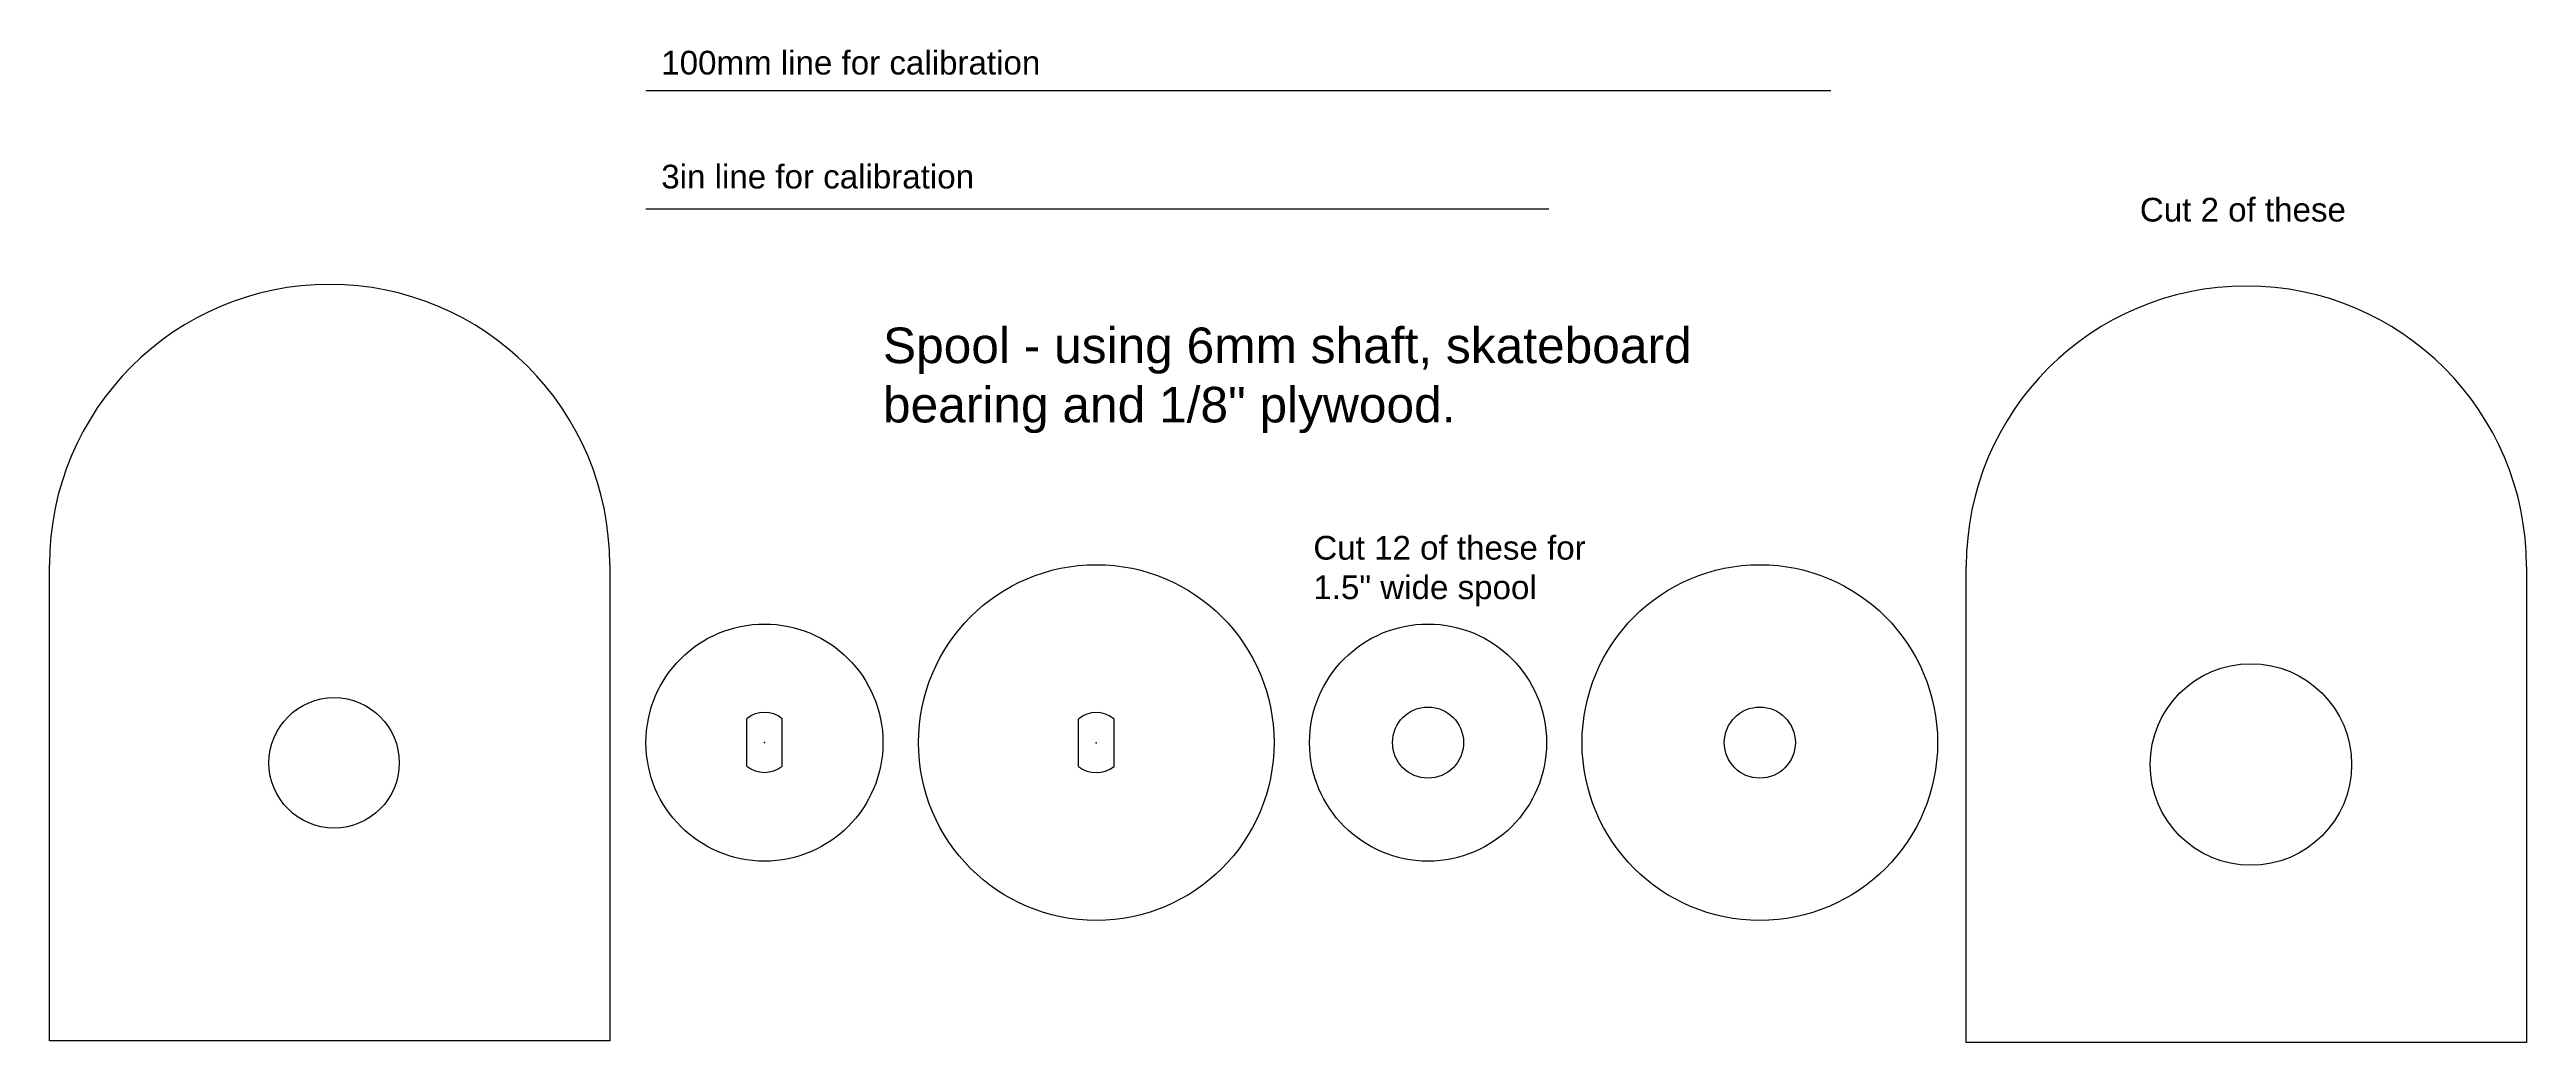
# Model space of a CAD drawing. Header units: millimetres. Extents: x -50 to 159, y -10 to 73.
import ezdxf

# ---------------------------------------------------------------- set-up
doc = ezdxf.new("R2010")
doc.units = ezdxf.units.MM
doc.layers.get('0').update_dxf_attribs({"lineweight": 25, "true_color": 0xffffff})
doc.styles.add('textstyle11', font='')
doc.styles.add('textstyle12', font='')
doc.styles.add('textstyle13', font='')
doc.styles.add('textstyle14', font='')
doc.styles.add('textstyle15', font='')
doc.styles.get('textstyle11').set_extended_font_data('Liberation Sans')
doc.styles.get('textstyle12').set_extended_font_data('Liberation Sans')
doc.styles.get('textstyle13').set_extended_font_data('Liberation Sans')
doc.styles.get('textstyle14').set_extended_font_data('Liberation Sans')
doc.styles.get('textstyle15').set_extended_font_data('Liberation Sans')

msp = doc.modelspace()

# ---------------------------------------------------------------- linework, layer by layer
for p, q in [((0, 70), (100, 70)), ((0, 60), (76.2, 60)), ((-50.33, -10.14), (-50.33, 30)), ((-3.06, 30), (-3.06, -10.14)), ((111.42, -10.29), (111.42, 29.86)), ((158.7, 29.86), (158.7, -10.29)), ((8.5, 13), (8.5, 17)), ((11.5, 13), (11.5, 17)), ((36.5, 12.98), (36.5, 16.98)), ((39.5, 12.98), (39.5, 16.98)), ((-3.06, -10.14), (-50.33, -10.14)), ((158.7, -10.29), (111.42, -10.29))]:
    msp.add_line(p, q)
for centre, radius in [((38, 15), 15), ((94, 15), 15), ((10, 15), 10), ((66, 15), 10), ((135.44, 13.15), 8.5), ((-26.32, 13.29), 5.5), ((66, 15), 3), ((94, 15), 3)]:
    msp.add_circle(centre, radius)
for centre, radius, start, end in [((-26.7, 30), 23.64, 0, 180), ((135.06, 29.86), 23.64, 0, 180), ((10, 15.22), 2.33, 49.9329, 130.0671), ((38, 15.2), 2.33, 49.9329, 130.0671), ((10, 14.95), 2.46, 232.42, 307.58), ((38, 14.93), 2.46, 232.42, 307.58)]:
    msp.add_arc(centre, radius, start, end)
for p in [(10, 15), (38, 14.98)]:
    msp.add_point(p)

# ---------------------------------------------------------------- texts
at = {"char_height": 1, "attachment_point": 1}
for s, insert, style in [('\\H2;100mm line for calibration', (1.29, 73.34), 'textstyle14'), ('\\H2;3in line for calibration', (1.29, 63.73), 'textstyle15'), ('\\H2;Cut 2 of these', (126.07, 60.94), 'textstyle13'), ('\\H3;Spool - using 6mm shaft, skateboard\\Pbearing and 1/8" plywood.', (20, 50), 'textstyle11'), ('\\H2;Cut 12 of these for\\P1.5" wide spool', (56.32, 32.43), 'textstyle12')]:
    msp.add_mtext(s, dxfattribs=dict(at, insert=insert, style=style))

doc.saveas('drawing.dxf')
